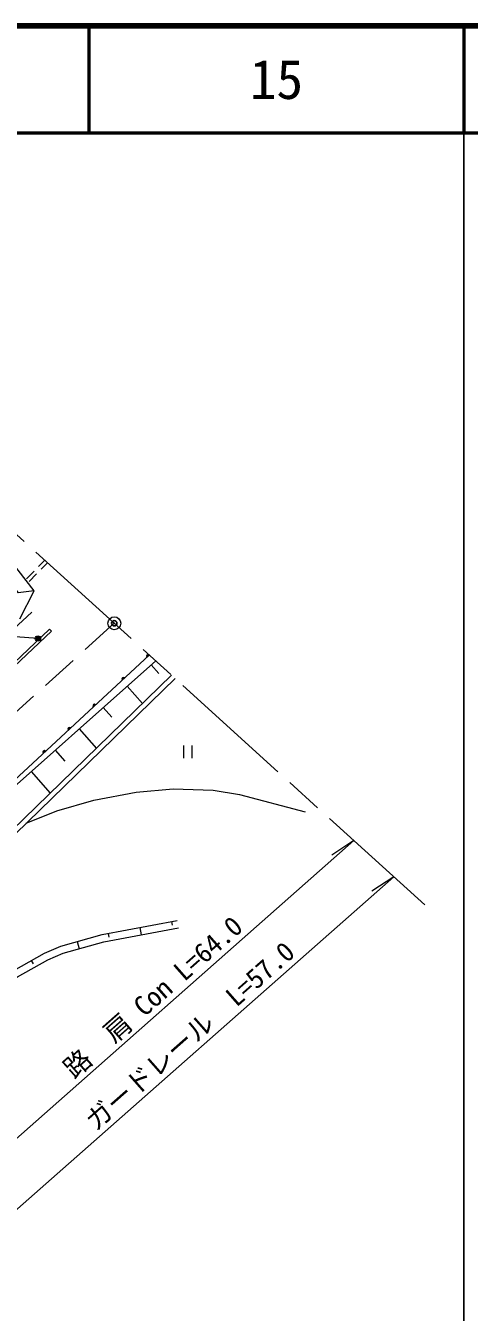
# Model space of a CAD drawing. Units: millimetres, scale not verified. Extents: x 40000 to 680000, y 20000 to 380000.
# Drawn here: x 538090 to 579500, y 259960 to 380000 of the extents above; entities that cross this region are included whole.
import ezdxf
from ezdxf.enums import TextEntityAlignment as Align

# ---------------------------------------------------------------- set-up
doc = ezdxf.new("R2010")
doc.units = ezdxf.units.MM
doc.header["$LTSCALE"] = 1000
doc.header["$PDMODE"] = 32
doc.header["$PDSIZE"] = 500
doc.linetypes.add('CHAIN', pattern=[18.5, 12, -1.5, 3.5, -1.5])
for name, color, linetype, lineweight in [('M-BGD', 7, 'Continuous', 13), ('M-BMK', 2, 'CHAIN', 13), ('M-BMK-SRVR', 3, 'Continuous', 13), ('M-STR-HTXT', 7, 'Continuous', 13), ('M-STR-STRC', 7, 'Continuous', 13), ('M-TTL', 2, 'Continuous', 140), ('M-TTL-BAND', 7, 'Continuous', 25), ('M-TTL-LINE', 7, 'Continuous', 50)]:
    doc.layers.add(name, color=color, linetype=linetype, lineweight=lineweight)
doc.layers.add('M-OTRS', color=6, linetype='Continuous')
doc.layers.add('M-TTL-TXT', color=7, linetype='Continuous')
doc.styles.add('ＭＳ ゴシック', font='')
doc.styles.get('ＭＳ ゴシック').set_extended_font_data('MS Gothic')

msp = doc.modelspace()

# ---------------------------------------------------------------- hatches: boundary and pattern name
at = {"layer": 'M-BGD'}
for points in [[(549619, 321277), (549398, 321073, -1)], [(547326, 319154), (547106, 318950, -1)], [(544618, 316647), (544398, 316443, -1)], [(542286, 314487), (542066, 314283, -1)], [(539938, 312313), (539718, 312109, -1)]]:
    msp.add_hatch(color=256, dxfattribs=at).paths.add_polyline_path(points)
at = {"layer": 'M-STR-HTXT'}
msp.add_hatch(color=256, dxfattribs=at).paths.add_polyline_path([(539447, 322946, -1), (539008, 322707, -1)])

# ---------------------------------------------------------------- linework, layer by layer
at = {"layer": 'M-BGD'}
for p, q in [((539286, 329540), (539868, 330141)), ((538172, 328391), (538868, 329109)), ((539524, 329283), (540119, 329897)), ((538411, 328134), (539107, 328852)), ((538893, 327266), (537398, 327090)), ((537548, 324669), (538893, 327266)), ((549619, 321277), (549398, 321073)), ((549812, 320363), (550528, 319556)), ((547326, 319154), (547106, 318950)), ((547567, 318373), (548999, 316759)), ((544618, 316647), (544398, 316443)), ((545323, 316383), (546127, 315475)), ((542286, 314487), (542066, 314283)), ((543078, 314393), (544687, 312577)), ((539938, 312313), (539718, 312109)), ((540833, 312402), (541727, 311394)), ((552808, 312846), (552808, 311646)), ((553608, 312846), (553608, 311646)), ((538589, 310412), (540376, 308396)), ((545789, 295310), (545854, 294966)), ((548737, 295866), (548866, 295178)), ((551685, 296422), (551750, 296078)), ((542887, 294556), (543074, 293881)), ((538604, 292777), (538776, 292472))]:
    msp.add_line(p, q, dxfattribs=at)
for points in [[(538893, 327266), (536649, 330163), (537172, 327359), (537398, 327090)], [(538669, 325295), (525395, 313043), (511445, 301668), (508144, 298853)], [(512122, 272078), (511539, 272161), (507849, 276510), (506044, 280188), (507467, 284964), (519497, 294148), (534183, 306506), (550233, 320736)], [(507164, 285173), (519278, 294421), (533954, 306770), (549627, 321285)], [(516567, 267775), (513055, 272147), (511268, 281215), (526426, 294865), (551714, 319393)], [(516926, 267827), (513560, 271914), (511759, 281051), (526733, 294537), (552048, 319090)], [(538140, 305600), (541007, 306737), (544445, 307737), (548402, 308478), (551856, 308808), (555604, 308660), (558054, 308261), (564191, 306661)], [(516185, 267929), (518441, 272085), (521140, 276169), (524441, 280738), (527431, 284172), (530968, 287742), (533819, 289909), (536980, 291862), (539836, 293471), (541358, 294132), (545217, 295202), (552220, 296523)], [(516926, 267827), (519042, 271724), (521716, 275771), (524990, 280303), (527944, 283695), (531431, 287214), (534216, 289331), (537336, 291259), (540148, 292843), (541592, 293471), (545375, 294520), (552350, 295835)]]:
    msp.add_lwpolyline(points, dxfattribs=at)
for centre in [(549508, 321175), (547216, 319052), (544508, 316545), (542176, 314385), (539828, 312211)]:
    msp.add_arc(centre, 150, 42.80206, 222.80206, dxfattribs=at)
at = {"layer": 'M-BMK'}
msp.add_line((575346, 297969), (522781, 345624), dxfattribs=at)
msp.add_lwpolyline([(489997, 278824), (501998, 286681), (514137, 295831), (529904, 309387), (546359, 324249)], dxfattribs=at)
at = {"layer": 'M-BMK-SRVR'}
msp.add_circle((546359, 324249), 600, dxfattribs=at)
at = {"layer": 'M-OTRS'}
msp.add_point((546359, 324249), dxfattribs=at)
msp.add_point((546359, 324249), dxfattribs=at)
at = {"layer": 'M-STR-HTXT'}
for p, q in [((539227, 322826), (523416, 323978)), ((568723, 303973), (566674, 302621)), ((572451, 300594), (570402, 299242))]:
    msp.add_line(p, q, dxfattribs=at)
for points in [[(531386, 271265), (533116, 272569), (568723, 303973)], [(536062, 268528), (536279, 268692), (572451, 300594)]]:
    msp.add_lwpolyline(points, dxfattribs=at)
msp.add_circle((539227, 322826), 250, dxfattribs=at)
at = {"layer": 'M-STR-STRC'}
for p, q in [((535682, 319321), (540318, 323700)), ((535854, 319139), (540490, 323518)), ((540318, 323700), (540490, 323518))]:
    msp.add_line(p, q, dxfattribs=at)
at = {"layer": 'M-TTL'}
msp.add_line((680000, 380000), (40000, 380000), dxfattribs=at)
at = {"layer": 'M-TTL-BAND'}
msp.add_line((579000, 20000), (579000, 370000), dxfattribs=at)
at = {"layer": 'M-TTL-LINE'}
for p, q in [((543997, 380000), (543997, 370000)), ((579000, 380000), (579000, 370000)), ((40000, 370000), (680000, 370000))]:
    msp.add_line(p, q, dxfattribs=at)

# ---------------------------------------------------------------- texts
at = {"layer": 'M-STR-HTXT', "style": 'ＭＳ ゴシック'}
for s, p in [('路\u3000肩 Con L=64.0', (550920, 288271)), ('ガードレール\u3000L=57.0', (554365, 284643))]:
    msp.add_text(s, height=1833, rotation=41.411, dxfattribs=at).set_placement(p, align=Align.BOTTOM_CENTER)
at = {"layer": 'M-TTL-TXT', "style": 'ＭＳ ゴシック'}
msp.add_text('15', height=3666, dxfattribs=at).set_placement((561497, 375000), align=Align.MIDDLE_CENTER)

doc.saveas('drawing.dxf')
